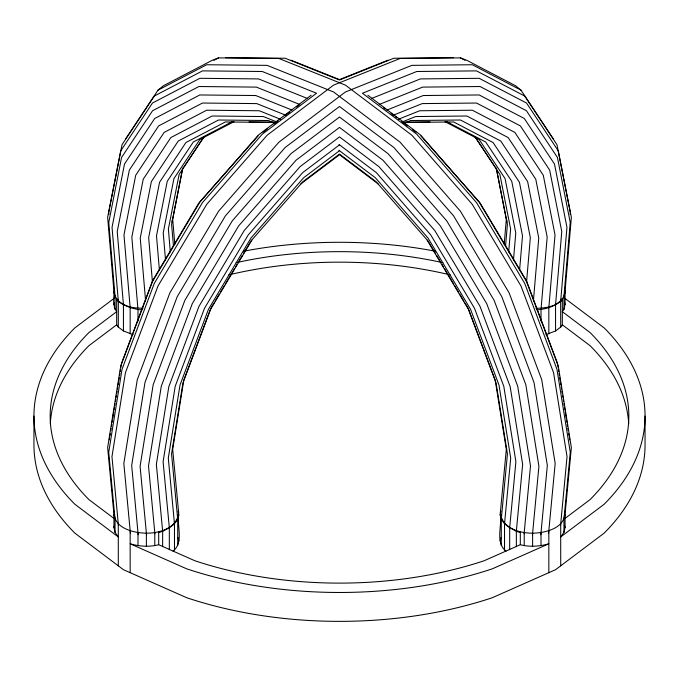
<?xml version="1.0" encoding="UTF-8"?>
<svg xmlns="http://www.w3.org/2000/svg" width="679" height="679" viewBox="0 0 679 679"><rect width="100%" height="100%" fill="white"/><g stroke="black" fill="none" stroke-linecap="round" stroke-linejoin="round"><path stroke-width="1.02" d="M133.092 334.628L123.442 330.945L118.29 327.066L118.35 301.518L112.043 227.312L124.503 164.021L154.693 118.502L199.821 94.958L255.754 95.535L292.004 110.04M162.629 546.671L162.663 531.301L156.357 464.377L168.825 386.682L199.006 306.314L244.134 230.656L300.067 166.652L339.5 136.903L378.933 166.652L434.866 230.656L479.994 306.314L510.175 386.682L522.643 464.377L516.337 531.301L516.371 546.671M116.669 298.548L116.669 324.808L118.29 327.066M158.691 544.719C149.346 547.181 139.373 546.485 130.164 543.786L186.725 568.841A305.55 176.404 0 0 0 492.275 568.841L548.836 543.786C539.627 546.485 529.654 547.181 520.309 544.719L484.161 560.735A289.33 167.042 0 0 1 194.839 560.735L158.691 544.719L158.691 531.589M504.174 244.44L506.313 219.283L496.205 167.985M506.729 222.517L506.907 220.429M505.516 246.485L507.4 224.35L496.51 169.054L475.41 137.243M508.664 252.053L510.625 229.01L499.871 174.418L474.994 136.912M513.468 260.116L515.777 232.931L505.074 178.585L479.153 139.509L445.017 121.694M519.656 269.385L522.499 235.859L511.745 181.276L485.714 142.021L446.79 121.711M526.573 281.861L530.333 237.599L519.443 182.295L493.073 142.531L453.64 121.957L404.777 122.458M533.405 300.907L538.753 238.015L527.634 181.582L500.729 141.011L460.489 120.013L410.625 120.531L403.861 123.238M535.909 308.224L541.129 308.198L547.172 237.09L535.765 179.188L508.155 137.557L466.872 116.007L415.709 116.542L402.265 121.914M541.129 308.198L548.895 307.01L555.023 234.883L543.285 175.267L514.852 132.405L472.346 110.219L419.664 110.762L398.352 119.3M545.908 334.628L555.558 330.945L555.558 304.684L561.771 231.556L549.667 170.098L520.36 125.904L476.539 103.038L422.236 103.598L393.141 115.252M555.558 330.945L560.71 327.066L562.331 324.808L562.331 298.548M570.097 214.36L570.275 212.264L556.958 144.652L524.714 96.036L476.505 70.879L416.762 71.499L362.442 93.244L416.762 134.221L476.505 202.588L524.714 283.406L556.958 369.257L570.275 452.248L563.952 519.282L563.952 532.412L560.71 536.928L604.115 504.276A305.55 176.404 0 0 0 604.115 327.864L564.886 298.353M563.825 297.801L570.233 222.466L557.425 157.452L526.42 110.711L480.07 86.522L422.627 87.116L379.23 104.481M564.877 293.54L571.362 217.331L558.265 150.848L526.556 103.047L479.153 78.306L420.411 78.917L371.939 98.319M564.614 512.492C565.615 528.186 545.059 533.066 532.616 533.168C519.452 533.295 501.662 528.041 500.347 512.594L506.313 449.362L495.195 380.096L468.289 308.444L465.064 303.046M501.408 517.975L507.442 453.945L496.035 382.88L468.425 309.361L427.142 240.145M504.59 523.11L510.71 458.164L498.972 384.993L470.539 309.293L428.033 238.032L375.351 177.745L338.931 150.271M509.674 549.735L509.674 527.676L515.896 461.72L503.793 386.292L474.485 308.258L430.664 234.79L376.361 172.653L339.042 144.5M520.309 544.719L520.309 531.589M524.103 533.787L530.494 465.947L517.695 386.156L486.69 303.606L440.34 225.895L382.888 160.159L339.5 127.423L296.112 160.159L238.66 225.895L192.31 303.606L161.305 386.156L148.506 465.947L154.897 533.787M532.446 534.959L538.914 466.329L525.826 384.721L494.117 300.313L446.714 220.836L387.972 153.615L339.5 117.043L291.028 153.615L232.286 220.836L184.883 300.313L153.174 384.721L140.086 466.329L146.554 534.959M540.807 534.729L547.333 465.488L534.017 382.506L501.773 296.655L453.564 215.829L393.82 147.462L339.5 106.484L285.18 147.462L225.436 215.829L177.227 296.655L144.983 382.506L131.667 465.488L138.193 534.729M548.607 533.108L555.167 463.494L541.715 379.637L509.131 292.887L460.413 211.211L400.041 142.123L333.559 91.971L267.085 65.362L206.713 64.743L157.995 90.163L125.411 139.288M560.557 525.436L567.041 456.644L553.589 372.779L521.005 286.029L472.287 204.354L411.915 135.274L345.441 85.121L278.959 58.504L218.587 57.885L212.196 60.304L163.308 85.817L157.995 90.163M564.886 516.227L571.362 447.597L558.265 365.998L526.556 281.581L479.153 202.104L420.411 134.883L367.882 95.255M109.268 439.899L109.599 437.828M109.939 435.757L110.27 433.686M110.77 430.571L111.101 428.5M111.432 426.429L111.763 424.358M112.094 422.279L112.425 420.208M112.765 418.137L113.758 411.915M114.089 409.844L114.428 407.773M114.759 405.702L115.09 403.632M115.422 401.552L115.753 399.481M116.084 397.41L116.423 395.339M116.754 393.268L117.085 391.197M117.416 389.118L117.747 387.047M118.087 384.976L118.418 382.905M118.749 380.834L119.249 377.719M119.58 375.648L119.911 373.577M120.242 371.506L120.573 369.427M120.913 367.356L121.575 363.214L152.58 280.665L198.93 202.953L258.045 135.961M182.795 167.985L172.687 219.283L174.826 244.406M114.386 512.492C113.385 528.186 133.941 533.066 146.384 533.168C159.548 533.295 177.338 528.041 178.653 512.594L172.687 449.362L183.805 380.096L210.711 308.444L213.936 303.046M500.347 512.594L500.729 510.846M114.148 518.561L88.932 499.591A289.33 167.042 0 0 1 88.932 332.549L116.669 311.678C112.086 305.465 114.013 296.664 114.386 289.509M113.945 304.574L114.386 302.639M114.114 298.353L74.885 327.864A305.55 176.404 0 0 0 74.885 504.276L118.29 536.928L115.048 532.412L113.945 527.566L114.386 525.622M178.161 511.525C180.453 518.281 174.732 524.46 169.326 527.676L169.326 549.735M173.001 551.17C184.051 542.479 176.625 526.14 178.823 514.436M505.999 551.17C494.949 542.479 502.375 526.14 500.177 514.436L500.839 511.525M500.177 540.696L500.839 537.785M564.852 518.561L590.068 499.591A289.33 167.042 0 0 0 590.068 332.549L562.331 311.678L563.952 309.42L563.952 296.29L565.055 291.444L564.614 289.509M563.952 309.42L565.055 304.574L565.055 291.444M563.952 532.412L565.055 527.566L565.055 514.436M215.005 301.247L219.3 294.058M220.369 292.259L224.129 285.961M225.199 284.161L234.323 268.876M235.392 267.076L237.005 264.377M238.074 262.578L242.369 255.38M243.438 253.581L250.95 240.994L303.029 181.599L339.5 154.074L375.971 181.599L428.05 240.994L435.562 253.581M251.858 240.145L210.575 309.361L182.965 382.88L171.558 453.945L177.592 517.975M203.59 137.243L182.49 169.054L171.6 224.35L173.484 246.452M204.006 136.912L179.129 174.418L168.375 229.01L170.327 252.019M563.952 296.29C558.511 305.652 547.036 309.183 536.817 309.853M562.237 299.711L560.642 301.629L555.558 304.684M311.118 95.255L258.589 134.883L199.847 202.104L152.444 281.581L120.735 365.998L107.638 447.597L114.114 516.227M263.053 132.184L267.229 129.035M273.9 123.994L278.076 120.854M285.579 115.184L289.755 112.035M296.434 107.002L299.77 104.481L256.373 87.116L198.93 86.522L152.58 110.711L121.575 157.452L108.767 222.466L115.167 297.691M339.5 144.839L302.639 172.653L248.336 234.79L204.515 308.258L175.207 386.292L163.104 461.72L169.326 527.676M339.5 150.704L303.649 177.745L250.967 238.032L208.461 309.293L180.028 384.993L168.29 458.164L174.41 523.11M300.814 183.933L339.5 154.744L378.186 183.933M116.669 324.808L88.932 345.679A289.33 167.042 0 0 0 50.305 424.036M169.096 527.778L162.663 531.301L158.784 532.54M213.902 60.329L218.587 57.885M232.21 121.711L193.286 142.021L167.255 181.276L156.501 235.859L159.429 270.378M233.983 121.694L199.847 139.509L173.926 178.585L163.223 232.931L165.532 260.074M387.972 60.185L339.5 79.587L291.028 60.185M386.699 110.159L423.246 95.535L479.179 94.958L524.307 118.502L554.497 164.021L566.957 227.312L560.642 301.629L560.71 327.066M548.895 307.01L554.794 305.024M453.564 57.639L393.82 58.25L339.5 79.995L285.18 58.25L225.436 57.639M553.589 139.288L521.005 90.163L515.692 85.817L466.804 60.304L460.413 57.885L400.041 58.504L333.559 85.121L267.085 135.274L206.713 204.354L157.995 286.029L125.411 372.779L111.959 456.644L118.443 525.436M404.845 122.144L430.011 121.88M113.945 291.444C115.54 305.007 131.599 308.673 143.082 308.122M248.989 121.88L274.155 122.144M274.223 122.458L225.36 121.957L185.927 142.531L159.557 182.295L148.667 237.599L152.419 281.793M285.859 115.252L256.764 103.598L202.461 103.038L158.64 125.904L129.333 170.098L117.229 231.556L123.442 304.684L130.164 307.663L137.99 309.539L142.183 309.853M520.216 532.54L516.337 531.301L509.904 527.778M307.061 98.319L258.589 78.917L199.847 78.306L152.444 103.047L120.735 150.848L107.638 217.331L114.114 293.43M280.648 119.3L259.336 110.762L206.654 110.219L164.148 132.405L135.715 175.267L123.977 234.883L130.096 306.9M276.76 121.931L263.291 116.542L212.128 116.007L170.845 137.557L143.235 179.188L131.828 237.09L137.862 308.088M275.148 123.238L268.375 120.531L218.511 120.013L178.271 141.011L151.366 181.582L140.247 238.015L145.586 300.814M460.413 57.885L465.098 60.329M521.005 90.163L472.287 64.743L411.915 65.362L345.441 91.971L278.959 142.123L218.587 211.211L169.869 292.887L137.285 379.637L123.833 463.494L130.393 533.108M123.272 304.557L118.35 301.518L116.754 299.609M562.331 324.808L590.068 345.679A289.33 167.042 0 0 1 628.695 424.036M509.674 527.676L504.522 523.798L501.28 519.282L500.177 514.436M383.576 107.766L385.239 109.013M391.053 113.401L393.548 115.286M395.212 116.533L396.867 117.79M401.858 121.549L407.672 125.938M412.654 129.697L415.981 132.201M420.963 135.961L480.07 202.953L526.42 280.665L557.425 363.214L558.087 367.356M436.631 255.38L440.926 262.578M441.995 264.377L443.608 267.076M444.677 268.876L453.801 284.161M454.871 285.961L458.631 292.259M459.7 294.058L463.995 301.247M564.614 302.639L565.055 304.574M564.614 525.622L565.055 527.566M178.161 537.785L178.823 540.696M178.271 510.846L178.653 512.594M558.427 369.427L558.758 371.506M559.089 373.577L559.42 375.648M559.751 377.719L560.251 380.834M560.582 382.905L560.913 384.976M561.253 387.047L561.584 389.118M561.915 391.197L562.246 393.268M562.577 395.339L562.916 397.41M563.247 399.481L563.578 401.552M563.909 403.632L564.241 405.702M564.572 407.773L564.911 409.844M565.242 411.915L566.235 418.137M566.575 420.208L566.906 422.279M567.237 424.358L567.568 426.429M567.899 428.5L568.23 430.571M568.73 433.686L569.061 435.757M569.401 437.828L569.732 439.899M172.093 220.42L172.271 222.508M108.903 214.36L108.725 212.264L122.042 144.652L154.286 96.036L202.495 70.879L262.238 71.499L316.558 93.244L262.238 134.221L202.495 202.588L154.286 283.406L122.042 369.257L108.725 452.248L115.048 519.282L115.048 532.412M645.05 416.066L645.05 444.957A305.55 176.404 0 0 1 604.115 533.159L555.558 569.698L492.275 597.732A305.55 176.404 0 0 1 186.725 597.732L123.442 569.698L74.885 533.159A305.55 176.404 0 0 1 33.95 444.957L33.95 416.066M560.71 299.337L560.71 301.4M560.71 523.798L560.71 565.819M548.836 307.663L548.836 333.924M548.836 530.655L548.836 572.669M541.01 309.539L541.01 321.091M541.01 532.523L541.01 545.653M532.616 533.168L532.616 546.298M524.222 532.523L524.222 545.653M504.522 521.879L504.522 550.058M501.28 514.843L501.28 545.543M177.72 514.843L177.72 545.543M174.478 521.879L174.478 550.058M154.778 532.523L154.778 545.653M146.384 533.168L146.384 546.298M137.99 309.539L137.99 321.091M137.99 532.523L137.99 545.653M130.164 307.663L130.164 333.924M130.164 530.655L130.164 572.669M123.442 304.684L123.442 330.945M118.29 299.337L118.29 301.4M118.29 523.798L118.29 565.819M115.048 296.29L115.048 309.42M113.945 514.436L113.945 527.566M243.472 251.23A305.55 176.404 0 0 1 435.528 251.23M236.063 262.697A289.33 167.042 0 0 1 442.937 262.697M228.781 274.876A289.33 167.042 0 0 1 450.219 274.876"/></g></svg>
